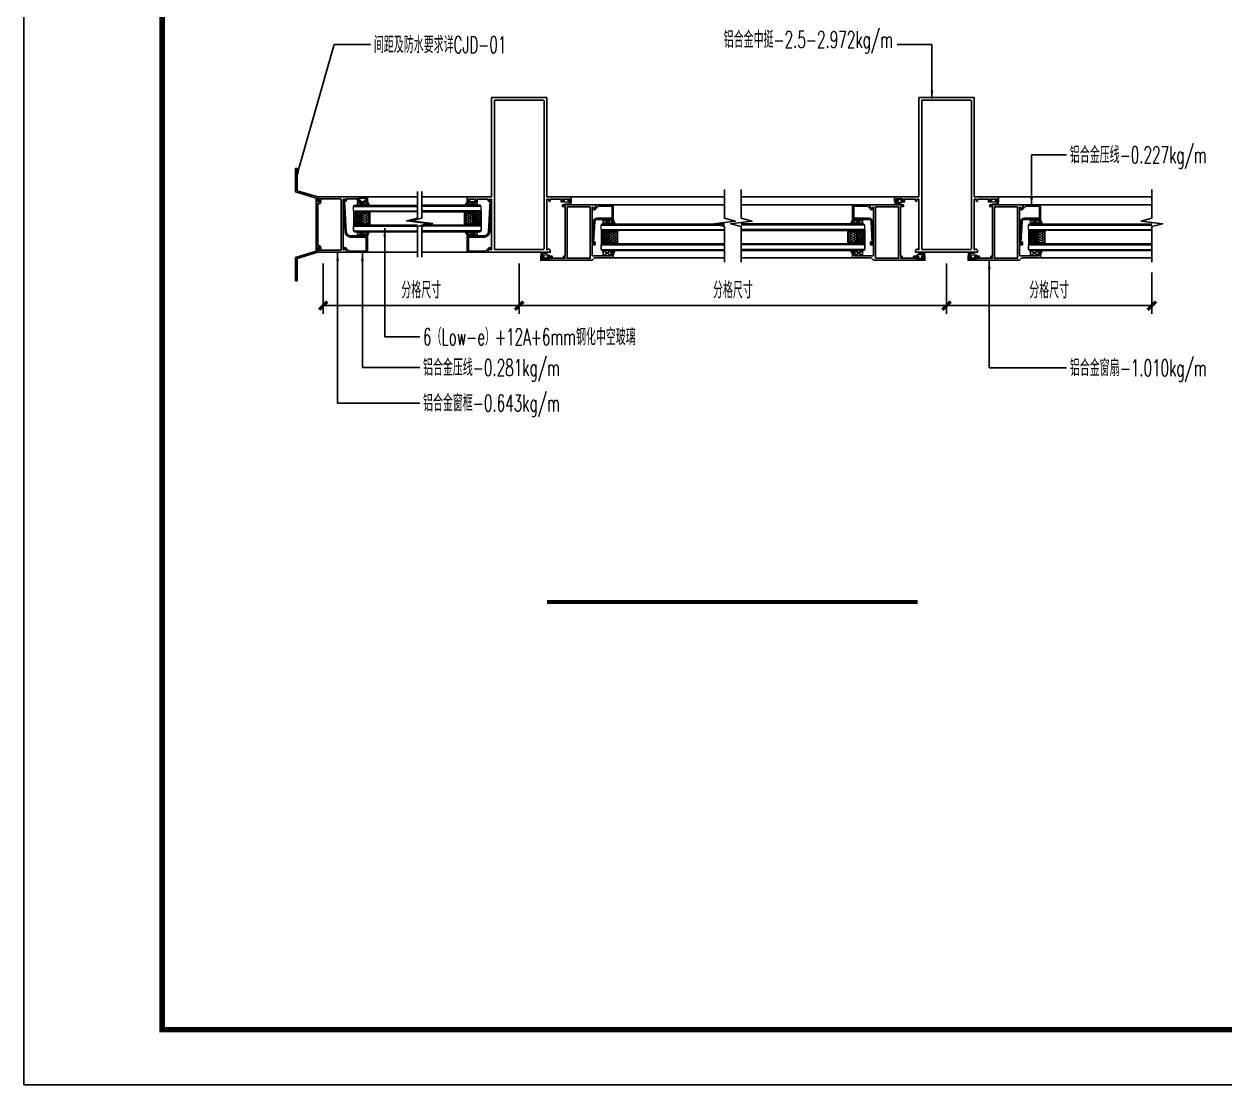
# Model space of a CAD drawing. Extents: x 6843040 to 15500510, y -6507076 to -4940511.
# Drawn here: x 7940525 to 7941610, y -6295105 to -6294146 of the extents above; entities that cross this region are included whole.
import ezdxf
from ezdxf.enums import TextEntityAlignment as Align

# ---------------------------------------------------------------- set-up
doc = ezdxf.new("R2010")
doc.units = 0
doc.header["$LTSCALE"] = 1000
doc.header["$MEASUREMENT"] = 0
doc.linetypes.add('LG', pattern=[4.1, 4, 0.1])
for name, color, linetype in [('CHICUN', 6, 'LG'), ('DIM_SYMB', 3, 'Continuous'), ('GC', 3, 'Continuous'), ('LT-dim 1', 3, 'Continuous'), ('LT-dim 5', 3, 'Continuous'), ('LT-截断线', 1, 'Continuous'), ('LT-文字标注', 7, 'Continuous'), ('PUB_TITLE', 4, 'Continuous'), ('TE', 3, 'Continuous'), ('XC', 61, 'Continuous'), ('XINGCAI', 4, 'LG')]:
    doc.layers.add(name, color=color, linetype=linetype)
for name, color, linetype, lineweight in [('Gasket（胶类）', 5, 'Continuous', 9), ('Glass-V（玻璃投影线）', 183, 'Continuous', 9), ('Glass（玻璃截面线）', 200, 'Continuous', 20), ('Hatch（填充）', 8, 'Continuous', 5), ('KSD-Glass(玻璃)', 10, 'Continuous', 25), ('KSD-Hatch（填充）', 8, 'Continuous', 5)]:
    doc.layers.add(name, color=color, linetype=linetype, lineweight=lineweight)
doc.styles.add('LT-dim', font='romans.shx', dxfattribs={"width": 0.7, "bigfont": 'hztxt.shx'})
doc.styles.add('LT-文字标注', font='romans.shx', dxfattribs={"width": 0.8, "bigfont": 'gbhzfs.shx'})
doc.styles.get("Standard").update_dxf_attribs({"font": 'gbenor.shx', "bigfont": 'gbcbig.shx'})
doc.dimstyles.new('LT-dim 5', dxfattribs={"dimscale": 5, "dimtxt": 3, "dimasz": 1.5, "dimexe": 1.5, "dimexo": 2, "dimgap": 0.8, "dimtad": 1, "dimdec": 0, "dimrnd": 1, "dimdsep": 46, "dimtxsty": 'LT-dim', "dimblk": 'ARCHTICK', "dimblk1": 'ARCHTICK', "dimblk2": 'ARCHTICK', "dimsah": 1, "dimcen": 2, "dimclrd": 256, "dimclre": 256, "dimclrt": 7, "dimazin": 0, "dimtfac": 1, "dimtix": 1, "dimtmove": 2, "dimatfit": 0, "dimfxl": 1, "dimtvp": 1, "dimarcsym": 1})
doc.dimstyles.new('LT-引线 5', dxfattribs={"dimscale": 5, "dimtxt": 3, "dimasz": 1.5, "dimexe": 1.5, "dimexo": 2, "dimgap": 0.8, "dimtad": 1, "dimdec": 0, "dimrnd": 1, "dimdsep": 46, "dimtxsty": 'Standard', "dimblk": 'ARCHTICK', "dimblk1": 'ARCHTICK', "dimblk2": 'ARCHTICK', "dimsah": 1, "dimcen": 2, "dimclrd": 256, "dimclre": 256, "dimclrt": 7, "dimazin": 0, "dimtfac": 1, "dimtix": 1, "dimtmove": 2, "dimatfit": 0, "dimfxl": 1, "dimtvp": 1, "dimarcsym": 1})
pattern_1 = [(315, (8355073.7485, -5051837.8375), (1.852177825, -0.5051394068), [2.38125, -0.47625, 0, -0.47625])]
pattern_2 = [(315, (-1793154.78164, 874143.7932), (-0.36828478187, -0.36828478187), []), (225, (-1793154.78164, 874143.7932), (-0.36828478187, 0.36828478187), [])]
pattern_3 = [(45, (-1793154.78164, -874110.7532), (-0.36828478187, 0.36828478187), []), (135, (-1793154.78164, -874110.7532), (-0.36828478187, -0.36828478187), [])]
pattern_4 = [(315, (8354945.5939, -5051837.8375), (1.852177825, -0.5051394068), [2.38125, -0.47625, 0, -0.47625])]
pattern_5 = [(135, (7527342.3322, -7536821.3338), (-1.852177825, 0.5051394068), [2.38125, -0.47625, 0, -0.47625])]
pattern_6 = [(135, (7527390.502, -7536821.3338), (-1.852177825, 0.5051394068), [2.38125, -0.47625, 0, -0.47625])]

# ---------------------------------------------------------------- blocks, each defined once
blk = doc.blocks.new('_ArchTick')
at = {"color": 0, "linetype": 'ByBlock', "const_width": 0.4}
blk.add_lwpolyline([(-0.5, -0.5), (0.5, 0.5)], dxfattribs=at)
blk = doc.blocks.new('*D152')
at = {"layer": 'Defpoints', "color": 0, "transparency": 16777216}
for p in [(7940796, -6294351.9), (7940973.2, -6294351.9), (7940973.2, -6294400.1)]:
    blk.add_point(p, dxfattribs=at)
at = {"layer": 'LT-dim 5', "lineweight": -2, "transparency": 16777216}
for p, q in [((7940796, -6294361.9), (7940796, -6294407.6)), ((7940973.2, -6294361.9), (7940973.2, -6294407.6)), ((7940796, -6294400.1), (7940973.2, -6294400.1))]:
    blk.add_line(p, q, dxfattribs=at)
at = {"layer": 'LT-dim 5', "lineweight": -2, "transparency": 16777216, "xscale": 7.5, "yscale": 7.5, "zscale": 7.5, "rotation": 180}
blk.add_blockref('_ArchTick', (7940796, -6294400.1), dxfattribs=at)
at = {"layer": 'LT-dim 5', "lineweight": -2, "transparency": 16777216, "xscale": 7.5, "yscale": 7.5, "zscale": 7.5}
blk.add_blockref('_ArchTick', (7940973.2, -6294400.1), dxfattribs=at)
at = {"layer": 'LT-dim 5', "color": 40, "transparency": 16777216, "insert": (7940884.6, -6294386.1), "char_height": 15, "attachment_point": 5, "style": 'LT-文字标注'}
blk.add_mtext('分格尺寸', dxfattribs=at)
blk = doc.blocks.new('*D153')
at = {"layer": 'Defpoints', "color": 0, "transparency": 16777216}
for p in [(7940973.2, -6294351.9), (7941359.6, -6294351.9), (7940973.2, -6294400.1)]:
    blk.add_point(p, dxfattribs=at)
at = {"layer": 'LT-dim 5', "lineweight": -2, "transparency": 16777216}
for p, q in [((7940973.2, -6294361.9), (7940973.2, -6294407.6)), ((7941359.6, -6294361.9), (7941359.6, -6294407.6)), ((7941359.6, -6294400.1), (7940973.2, -6294400.1))]:
    blk.add_line(p, q, dxfattribs=at)
at = {"layer": 'LT-dim 5', "lineweight": -2, "transparency": 16777216, "xscale": 7.5, "yscale": 7.5, "zscale": 7.5, "rotation": 180}
blk.add_blockref('_ArchTick', (7940973.2, -6294400.1), dxfattribs=at)
at = {"layer": 'LT-dim 5', "lineweight": -2, "transparency": 16777216, "xscale": 7.5, "yscale": 7.5, "zscale": 7.5}
blk.add_blockref('_ArchTick', (7941359.6, -6294400.1), dxfattribs=at)
at = {"layer": 'LT-dim 5', "color": 40, "transparency": 16777216, "insert": (7941166.4, -6294386.1), "char_height": 15, "attachment_point": 5, "style": 'LT-文字标注'}
blk.add_mtext('分格尺寸', dxfattribs=at)
blk = doc.blocks.new('*D154')
at = {"layer": 'Defpoints', "color": 0, "transparency": 16777216}
for p in [(7941359.6, -6294351.9), (7941545.2, -6294360.1), (7941359.6, -6294400.1)]:
    blk.add_point(p, dxfattribs=at)
at = {"layer": 'LT-dim 5', "lineweight": -2, "transparency": 16777216}
for p, q in [((7941359.6, -6294361.9), (7941359.6, -6294407.6)), ((7941545.2, -6294370.1), (7941545.2, -6294407.6)), ((7941545.2, -6294400.1), (7941359.6, -6294400.1))]:
    blk.add_line(p, q, dxfattribs=at)
at = {"layer": 'LT-dim 5', "lineweight": -2, "transparency": 16777216, "xscale": 7.5, "yscale": 7.5, "zscale": 7.5, "rotation": 180}
blk.add_blockref('_ArchTick', (7941359.6, -6294400.1), dxfattribs=at)
at = {"layer": 'LT-dim 5', "lineweight": -2, "transparency": 16777216, "xscale": 7.5, "yscale": 7.5, "zscale": 7.5}
blk.add_blockref('_ArchTick', (7941545.2, -6294400.1), dxfattribs=at)
at = {"layer": 'LT-dim 5', "color": 40, "transparency": 16777216, "insert": (7941452.4, -6294386.1), "char_height": 15, "attachment_point": 5, "style": 'LT-文字标注'}
blk.add_mtext('分格尺寸', dxfattribs=at)
blk = doc.blocks.new('LT-BLK-20240913161146', base_point=(13004.9, -100126.8))
at = {"layer": 'XINGCAI'}
for points in [[(13031.2, -100124.1, -0.339454), (13032.2, -100124.3), (13032.9, -100125), (13032.9, -100126.8), (12976.9, -100126.8), (12976.9, -100125), (12977.7, -100124.3, -0.339454), (12978.7, -100124.1), (12979.5, -100124.6, 0.57735), (12979.9, -100124.4), (12979.9, -100079.1, 0.414214), (12979.6, -100078.8), (12979.4, -100078.8), (12978.4, -100078.8), (12977.9, -100080.5, -0.857195), (12976.9, -100080.3), (12976.9, -100078.8), (12966.9, -100078.8), (12966.9, -100081.3), (12964.7, -100081.3, -1), (12964.7, -100080.3), (12965.8, -100080.3), (12965.8, -100078.8), (12959, -100078.8), (12959, -100080.3), (12960.2, -100080.3, -1), (12960.2, -100081.3), (12957.9, -100081.3), (12957.9, -100076.8), (12979.4, -100076.8), (12979.6, -100076.8, 0.414214), (12979.9, -100076.5), (12979.9, -99987.1, -0.414214), (12980.2, -99986.8), (13029.6, -99986.8, -0.414214), (13029.9, -99987.1), (13029.9, -100076.5, 0.414214), (13030.2, -100076.8), (13030.4, -100076.8), (13051.9, -100076.8), (13051.9, -100081.3), (13049.7, -100081.3, -1), (13049.7, -100080.3), (13050.8, -100080.3), (13050.8, -100078.8), (13044, -100078.8), (13044, -100080.3), (13045.2, -100080.3, -1), (13045.2, -100081.3), (13042.9, -100081.3), (13042.9, -100078.8), (13032.9, -100078.8), (13032.9, -100080.3, -0.857195), (13032, -100080.5), (13031.4, -100078.8), (13030.4, -100078.8), (13030.2, -100078.8, 0.414214), (13029.9, -100079.1), (13029.9, -100124.4, 0.57735), (13030.4, -100124.6)], [(12982.4, -99990.1), (12982.4, -100123.5, 0.414214), (12983.2, -100124.3), (13026.6, -100124.3, 0.414214), (13027.4, -100123.5), (13027.4, -99990.1, 0.414214), (13026.6, -99989.3), (12983.2, -99989.3, 0.414214)]]:
    blk.add_lwpolyline(points, format="xyb", close=True, dxfattribs=at)
blk = doc.blocks.new('*U146')
at = {"layer": 'Hatch（填充）'}
h = blk.add_hatch(dxfattribs=at)
h.set_pattern_fill('ANSI37', color=256, scale=4.166667, angle=180, style=0)
h.set_pattern_definition(pattern_2)
h.paths.add_polyline_path([(-15.2, 22.5), (-9.3, 22.5), (-9.3, 21.7), (-15.2, 21.7)])
h = blk.add_hatch(dxfattribs=at)
h.set_pattern_fill('ANSI37', color=256, scale=10, style=0)
h.paths.add_polyline_path([(-6.8, 20.4), (-9.3, 21.7), (-9.3, 22.5), (-1, 22.5), (0, 23.5), (0, 9.5), (-1, 10.5), (-9.3, 10.5), (-9.3, 11.4), (-6.8, 12.6)])
h = blk.add_hatch(dxfattribs=at)
h.set_pattern_fill('ANSI37', color=256, scale=4.166667, angle=180, style=0)
h.set_pattern_definition(pattern_3)
h.paths.add_polyline_path([(-15.2, 10.5), (-9.3, 10.5), (-9.3, 11.4), (-15.2, 11.4)])
h = blk.add_hatch(dxfattribs=at)
h.set_pattern_fill('HEX', color=256, scale=5, style=0)
h.paths.add_polyline_path([(-7.2, 20.2), (-7.2, 12.9), (-9.4, 11.8), (-14.7, 11.8), (-14.7, 21.3), (-9.4, 21.3)])
at = {"layer": 'Gasket（胶类）'}
for points in [[(-15.2, 22.5), (-15.2, 21.7), (-9.3, 21.7), (-9.3, 22.5)], [(-6.8, 20.4), (-9.3, 21.7), (-9.3, 22.5), (-1, 22.5), (0, 23.5), (0, 9.5), (-1, 10.5), (-9.3, 10.5), (-9.3, 11.4), (-6.8, 12.6)], [(-6.8, 20.4), (-6.8, 12.6), (-9.3, 11.4), (-15.2, 11.4), (-15.2, 21.7), (-9.3, 21.7)], [(-15.2, 10.5), (-15.2, 11.4), (-9.3, 11.4), (-9.3, 10.5)], [(-7.2, 20.2), (-7.2, 12.9), (-9.4, 11.8), (-14.7, 11.8), (-14.7, 21.3), (-9.4, 21.3)]]:
    blk.add_lwpolyline(points, close=True, dxfattribs=at)
at = {"layer": 'Glass-V（玻璃投影线）'}
for p, q in [((0, 27.5), (-53.7, 27.5)), ((0, 23.5), (-53.7, 23.5))]:
    blk.add_line(p, q, dxfattribs=at)
at = {"layer": 'Glass（玻璃截面线）'}
blk.add_lwpolyline([(-53.7, 22.5), (-1, 22.5), (0, 23.5), (0, 27.5), (-1, 28.5), (-53.7, 28.5)], dxfattribs=at)
at = {"layer": 'KSD-Glass(玻璃)'}
blk.add_lwpolyline([(-53.7, 10.5), (-1, 10.5), (0, 9.5), (0, 5.5), (-1, 4.5), (-53.7, 4.5)], dxfattribs=at)
at = {"layer": 'KSD-Hatch（填充）'}
for p, q in [((0, 9.5), (-53.7, 9.5)), ((0, 5.5), (-53.7, 5.5))]:
    blk.add_line(p, q, dxfattribs=at)
blk = doc.blocks.new('*U147')
at = {"layer": 'Hatch（填充）'}
h = blk.add_hatch(dxfattribs=at)
h.set_pattern_fill('ANSI37', color=256, scale=4.166667, angle=180, style=0)
h.set_pattern_definition(pattern_2)
h.paths.add_polyline_path([(-15.2, 22.5), (-9.3, 22.5), (-9.3, 21.7), (-15.2, 21.7)])
h = blk.add_hatch(dxfattribs=at)
h.set_pattern_fill('ANSI37', color=256, scale=10, style=0)
h.paths.add_polyline_path([(-6.8, 20.4), (-9.3, 21.7), (-9.3, 22.5), (-1, 22.5), (0, 23.5), (0, 9.5), (-1, 10.5), (-9.3, 10.5), (-9.3, 11.4), (-6.8, 12.6)])
h = blk.add_hatch(dxfattribs=at)
h.set_pattern_fill('ANSI37', color=256, scale=4.166667, angle=180, style=0)
h.set_pattern_definition(pattern_3)
h.paths.add_polyline_path([(-15.2, 10.5), (-9.3, 10.5), (-9.3, 11.4), (-15.2, 11.4)])
h = blk.add_hatch(dxfattribs=at)
h.set_pattern_fill('HEX', color=256, scale=5, style=0)
h.paths.add_polyline_path([(-7.2, 20.2), (-7.2, 12.9), (-9.4, 11.8), (-14.7, 11.8), (-14.7, 21.3), (-9.4, 21.3)])
at = {"layer": 'Gasket（胶类）'}
for points in [[(-15.2, 22.5), (-15.2, 21.7), (-9.3, 21.7), (-9.3, 22.5)], [(-6.8, 20.4), (-9.3, 21.7), (-9.3, 22.5), (-1, 22.5), (0, 23.5), (0, 9.5), (-1, 10.5), (-9.3, 10.5), (-9.3, 11.4), (-6.8, 12.6)], [(-6.8, 20.4), (-6.8, 12.6), (-9.3, 11.4), (-15.2, 11.4), (-15.2, 21.7), (-9.3, 21.7)], [(-15.2, 10.5), (-15.2, 11.4), (-9.3, 11.4), (-9.3, 10.5)], [(-7.2, 20.2), (-7.2, 12.9), (-9.4, 11.8), (-14.7, 11.8), (-14.7, 21.3), (-9.4, 21.3)]]:
    blk.add_lwpolyline(points, close=True, dxfattribs=at)
at = {"layer": 'Glass-V（玻璃投影线）'}
for p, q in [((0, 27.5), (-57.9, 27.5)), ((0, 23.5), (-57.9, 23.5))]:
    blk.add_line(p, q, dxfattribs=at)
at = {"layer": 'Glass（玻璃截面线）'}
blk.add_lwpolyline([(-57.9, 22.5), (-1, 22.5), (0, 23.5), (0, 27.5), (-1, 28.5), (-57.9, 28.5)], dxfattribs=at)
at = {"layer": 'KSD-Glass(玻璃)'}
blk.add_lwpolyline([(-57.9, 10.5), (-1, 10.5), (0, 9.5), (0, 5.5), (-1, 4.5), (-57.9, 4.5)], dxfattribs=at)
at = {"layer": 'KSD-Hatch（填充）'}
for p, q in [((0, 9.5), (-57.9, 9.5)), ((0, 5.5), (-57.9, 5.5))]:
    blk.add_line(p, q, dxfattribs=at)
blk = doc.blocks.new('A$C17D31B9E')
at = {"layer": 'XINGCAI'}
blk.add_lwpolyline([(2.8, 21), (2.8, 22), (1.8, 22), (1.8, 9), (2.8, 9), (2.8, 10, -1), (3.8, 10), (3.8, 9), (3.8, 9), (3.8, 6.8, -1), (2.8, 6.8), (2.8, 7.9), (1.5, 7.9), (1.5, 1.1), (2.8, 1.1), (2.8, 2.3, -1), (3.8, 2.3), (3.8, 0), (0, 0), (0, 46.5), (2.1, 48.6), (2.1, 65.5), (4.5, 65.5, -0.414214), (5, 65), (5, 64, -0.414214), (4.5, 63.5), (3.9, 63.5), (3.9, 47, 0.414214), (4.4, 46.5), (14, 46.5), (14, 49.3), (16.1, 49.3, -1), (16.1, 48.3), (15, 48.3), (15, 46.5), (48, 46.5), (47.3, 47.8, -0.339454), (47.4, 48.7), (48.2, 49.5), (50, 49.5), (50, 19.5), (48.5, 19.5), (48.5, 22), (3.8, 22), (3.8, 21, -1)], format="xyb", close=True, dxfattribs=at)
blk.add_lwpolyline([(48.2, 44.7), (1.8, 44.7), (1.8, 23.8), (48.2, 23.8)], close=True, dxfattribs=at)
blk = doc.blocks.new('LT-BLK-20240726144022', base_point=(1253859.9, -415706.7))
at = {"layer": 'TE', "lineweight": 13}
blk.add_lwpolyline([(1253858.2, -415712.1), (1253858.2, -415711.6), (1253858.7, -415711.1), (1253862.7, -415711.1, 0.573447), (1253863.2, -415711), (1253863.2, -415710.2, 0.414214), (1253862.7, -415709.7), (1253856.9, -415709.7), (1253856.9, -415708.7), (1253858.4, -415708.7), (1253858.4, -415707.5), (1253857.1, -415707.5), (1253857.1, -415706.7), (1253862.7, -415706.7), (1253862.7, -415707.5), (1253861.3, -415707.5), (1253861.3, -415708.7), (1253863.2, -415708.7, -0.414214), (1253864.2, -415709.7), (1253864.2, -415711.1, -0.414214), (1253863.2, -415712.1), (1253858.2, -415712.1)], format="xyb", dxfattribs=at)
blk = doc.blocks.new('LT-BLK-20240726144038', base_point=(1253843.9, -415780.2))
at = {"layer": 'TE', "lineweight": 13}
blk.add_lwpolyline([(1253845.5, -415774.8), (1253845.5, -415775.3), (1253845, -415775.8), (1253841.1, -415775.8, 0.573447), (1253840.6, -415775.9), (1253840.6, -415776.7, 0.414214), (1253841.1, -415777.2), (1253846.9, -415777.2), (1253846.9, -415778.2), (1253845.3, -415778.2), (1253845.3, -415779.4), (1253846.7, -415779.4), (1253846.7, -415780.2), (1253841.1, -415780.2), (1253841.1, -415779.4), (1253842.4, -415779.4), (1253842.4, -415778.2), (1253840.6, -415778.2, -0.414214), (1253839.6, -415777.2), (1253839.6, -415775.8, -0.414214), (1253840.6, -415774.8), (1253845.5, -415774.8)], format="xyb", dxfattribs=at)
blk = doc.blocks.new('A$C0A584369')
at = {"layer": 'XINGCAI'}
blk.add_lwpolyline([(-13.1, -8.2), (-13.4, -8.2), (-13.1, -7.2), (-13.4, -7.2), (-13.1, -6.2), (-13.4, -6.2), (-13.1, -5.2), (-13.4, -5.2), (-13.1, -4.2), (-13.4, -4.2), (-13.1, -3.2), (-13.4, -3.2), (-13.1, -2.2), (-13.4, -2.2), (-13.1, -1.2), (-13.4, -1.2), (-13.4, 0), (0, 0), (0, -15.6, -0.493145), (-0.4, -15.9), (-1.7, -15.5), (-3.3, -17.1), (-2.3, -18.5, -0.606815), (-2.5, -18.8), (-3.3, -18.8, -0.244698), (-3.6, -18.6), (-4.2, -17.7, -0.36397), (-4.1, -16.4), (-1.4, -13.7, 0.198912), (-1.1, -13), (-1.1, -1.1), (-12, -1.1), (-12, -14.8, -0.39896), (-14.8, -17.8), (-34.2, -18.8, -1.584555), (-33.7, -17.7), (-14.9, -16.7, 0.39896), (-13.1, -14.8)], format="xyb", close=True, dxfattribs=at)
blk = doc.blocks.new('*U149')
at = {"layer": 'Hatch（填充）'}
h = blk.add_hatch(dxfattribs=at)
h.set_pattern_fill('ANSI37', color=256, scale=4.166667, angle=180, style=0)
h.set_pattern_definition(pattern_2)
h.paths.add_polyline_path([(-15.2, 22.5), (-9.3, 22.5), (-9.3, 21.7), (-15.2, 21.7)])
h = blk.add_hatch(dxfattribs=at)
h.set_pattern_fill('ANSI37', color=256, scale=10, style=0)
h.paths.add_polyline_path([(-6.8, 20.4), (-9.3, 21.7), (-9.3, 22.5), (-1, 22.5), (0, 23.5), (0, 9.5), (-1, 10.5), (-9.3, 10.5), (-9.3, 11.4), (-6.8, 12.6)])
h = blk.add_hatch(dxfattribs=at)
h.set_pattern_fill('ANSI37', color=256, scale=4.166667, angle=180, style=0)
h.set_pattern_definition(pattern_3)
h.paths.add_polyline_path([(-15.2, 10.5), (-9.3, 10.5), (-9.3, 11.4), (-15.2, 11.4)])
h = blk.add_hatch(dxfattribs=at)
h.set_pattern_fill('HEX', color=256, scale=5, style=0)
h.paths.add_polyline_path([(-7.2, 20.2), (-7.2, 12.9), (-9.4, 11.8), (-14.7, 11.8), (-14.7, 21.3), (-9.4, 21.3)])
at = {"layer": 'Gasket（胶类）'}
for points in [[(-15.2, 22.5), (-15.2, 21.7), (-9.3, 21.7), (-9.3, 22.5)], [(-6.8, 20.4), (-9.3, 21.7), (-9.3, 22.5), (-1, 22.5), (0, 23.5), (0, 9.5), (-1, 10.5), (-9.3, 10.5), (-9.3, 11.4), (-6.8, 12.6)], [(-6.8, 20.4), (-6.8, 12.6), (-9.3, 11.4), (-15.2, 11.4), (-15.2, 21.7), (-9.3, 21.7)], [(-15.2, 10.5), (-15.2, 11.4), (-9.3, 11.4), (-9.3, 10.5)], [(-7.2, 20.2), (-7.2, 12.9), (-9.4, 11.8), (-14.7, 11.8), (-14.7, 21.3), (-9.4, 21.3)]]:
    blk.add_lwpolyline(points, close=True, dxfattribs=at)
at = {"layer": 'Glass-V（玻璃投影线）'}
for p, q in [((0, 27.5), (-111.7, 27.5)), ((0, 23.5), (-111.7, 23.5))]:
    blk.add_line(p, q, dxfattribs=at)
at = {"layer": 'Glass（玻璃截面线）'}
blk.add_lwpolyline([(-111.7, 22.5), (-1, 22.5), (0, 23.5), (0, 27.5), (-1, 28.5), (-111.7, 28.5)], dxfattribs=at)
at = {"layer": 'KSD-Glass(玻璃)'}
blk.add_lwpolyline([(-111.7, 10.5), (-1, 10.5), (0, 9.5), (0, 5.5), (-1, 4.5), (-111.7, 4.5)], dxfattribs=at)
at = {"layer": 'KSD-Hatch（填充）'}
for p, q in [((0, 9.5), (-111.7, 9.5)), ((0, 5.5), (-111.7, 5.5))]:
    blk.add_line(p, q, dxfattribs=at)

msp = doc.modelspace()

# ---------------------------------------------------------------- hatches: boundary and pattern name
at = {"layer": 'LT-dim 1'}
h = msp.add_hatch(dxfattribs=at)
h.set_pattern_fill('ANSI36', color=256, scale=0.3, angle=-90)
h.set_pattern_definition(pattern_4)
edge = h.paths.add_edge_path()
edge.add_arc((7940841.2, -6294305.1), 5.15, 181.0769, 235.2851, ccw=False)
edge.add_line((7940836, -6294305.2), (7940836, -6294306.4))
edge.add_line((7940836, -6294306.4), (7940834.9, -6294306.4))
edge.add_line((7940834.9, -6294306.4), (7940834.9, -6294309.3))
edge.add_line((7940834.9, -6294309.3), (7940838.2, -6294309.3))
h = msp.add_hatch(dxfattribs=at)
h.set_pattern_fill('ANSI36', color=256, scale=0.3, angle=-90)
h.set_pattern_definition(pattern_1)
edge = h.paths.add_edge_path()
edge.add_arc((7940921, -6294305.1), 5.15, 304.7149, 358.9231)
edge.add_line((7940926.2, -6294305.2), (7940926.2, -6294306.4))
edge.add_line((7940926.2, -6294306.4), (7940927.3, -6294306.4))
edge.add_line((7940927.3, -6294306.4), (7940927.3, -6294309.3))
edge.add_line((7940927.3, -6294309.3), (7940924, -6294309.3))
h = msp.add_hatch(dxfattribs=at)
h.set_pattern_fill('ANSI36', color=256, scale=0.3, angle=90)
h.set_pattern_definition(pattern_6)
edge = h.paths.add_edge_path()
edge.add_arc((7941064.2, -6294321.6), 6.01, 180.5925, 230.8984, ccw=False)
edge.add_line((7941058.2, -6294321.7), (7941058.2, -6294322.5))
edge.add_line((7941058.2, -6294322.5), (7941057, -6294322.5))
edge.add_line((7941057, -6294322.5), (7941057, -6294326.3))
edge.add_line((7941057, -6294326.3), (7941060.4, -6294326.3))
h = msp.add_hatch(dxfattribs=at)
h.set_pattern_fill('ANSI36', color=256, scale=0.3, angle=90)
h.set_pattern_definition(pattern_5)
edge = h.paths.add_edge_path()
edge.add_arc((7941268.6, -6294321.6), 6.01, 309.1016, 359.4075)
edge.add_line((7941274.6, -6294321.7), (7941274.6, -6294322.5))
edge.add_line((7941274.6, -6294322.5), (7941275.7, -6294322.5))
edge.add_line((7941275.7, -6294322.5), (7941275.7, -6294326.3))
edge.add_line((7941275.7, -6294326.3), (7941272.3, -6294326.3))
h = msp.add_hatch(dxfattribs=at)
h.set_pattern_fill('ANSI36', color=256, scale=0.3, angle=90)
h.set_pattern_definition(pattern_5)
edge = h.paths.add_edge_path()
edge.add_arc((7941450.6, -6294321.6), 6.01, 180.5925, 230.8984, ccw=False)
edge.add_line((7941444.6, -6294321.7), (7941444.6, -6294322.5))
edge.add_line((7941444.6, -6294322.5), (7941443.4, -6294322.5))
edge.add_line((7941443.4, -6294322.5), (7941443.4, -6294326.3))
edge.add_line((7941443.4, -6294326.3), (7941446.8, -6294326.3))
h = msp.add_hatch(dxfattribs=at)
h.set_pattern_fill('ANSI36', color=256, scale=0.3, angle=-90)
h.set_pattern_definition(pattern_4)
edge = h.paths.add_edge_path()
edge.add_arc((7940841.2, -6294337.6), 5.15, 484.7149, 538.9231)
edge.add_line((7940836, -6294337.5), (7940836, -6294336.7))
edge.add_line((7940836, -6294336.7), (7940834.9, -6294336.7))
edge.add_line((7940834.9, -6294336.7), (7940834.9, -6294333.3))
edge.add_line((7940834.9, -6294333.3), (7940838.2, -6294333.3))
h = msp.add_hatch(dxfattribs=at)
h.set_pattern_fill('ANSI36', color=256, scale=0.3, angle=-90)
h.set_pattern_definition(pattern_1)
edge = h.paths.add_edge_path()
edge.add_arc((7940921, -6294337.6), 5.15, 1.0769, 55.2851, ccw=False)
edge.add_line((7940926.2, -6294337.5), (7940926.2, -6294336.7))
edge.add_line((7940926.2, -6294336.7), (7940927.3, -6294336.7))
edge.add_line((7940927.3, -6294336.7), (7940927.3, -6294333.3))
edge.add_line((7940927.3, -6294333.3), (7940924, -6294333.3))
h = msp.add_hatch(dxfattribs=at)
h.set_pattern_fill('ANSI36', color=256, scale=0.3, angle=90)
h.set_pattern_definition(pattern_6)
edge = h.paths.add_edge_path()
edge.add_arc((7941064.2, -6294354.9), 6.01, 129.1016, 179.4075)
edge.add_line((7941058.2, -6294354.9), (7941058.2, -6294354.1))
edge.add_line((7941058.2, -6294354.1), (7941056.2, -6294354.1))
edge.add_line((7941056.2, -6294354.1), (7941056.2, -6294350.3))
edge.add_line((7941056.2, -6294350.3), (7941060.4, -6294350.3))
h = msp.add_hatch(dxfattribs=at)
h.set_pattern_fill('ANSI36', color=256, scale=0.3, angle=90)
h.set_pattern_definition(pattern_5)
edge = h.paths.add_edge_path()
edge.add_arc((7941268.6, -6294354.9), 6.01, 360.5925, 410.8984, ccw=False)
edge.add_line((7941274.6, -6294354.9), (7941274.6, -6294354.1))
edge.add_line((7941274.6, -6294354.1), (7941276.6, -6294354.1))
edge.add_line((7941276.6, -6294354.1), (7941276.6, -6294350.3))
edge.add_line((7941276.6, -6294350.3), (7941272.3, -6294350.3))
h = msp.add_hatch(dxfattribs=at)
h.set_pattern_fill('ANSI36', color=256, scale=0.3, angle=90)
h.set_pattern_definition(pattern_5)
edge = h.paths.add_edge_path()
edge.add_arc((7941450.6, -6294354.9), 6.01, 129.1016, 179.4075)
edge.add_line((7941444.6, -6294354.9), (7941444.6, -6294354.1))
edge.add_line((7941444.6, -6294354.1), (7941442.6, -6294354.1))
edge.add_line((7941442.6, -6294354.1), (7941442.6, -6294350.3))
edge.add_line((7941442.6, -6294350.3), (7941446.8, -6294350.3))

# ---------------------------------------------------------------- linework, layer by layer
at = {"layer": 'DIM_SYMB', "const_width": 3.5}
msp.add_lwpolyline([(7940998.3, -6294668.1), (7941333.4, -6294668.1)], dxfattribs=at)
at = {"layer": 'GC'}
msp.add_lwpolyline([(7940791, -6294336.9), (7940791, -6294345.8, -0.512569), (7940793.9, -6294347.8), (7940793.9, -6294349.5), (7940792.4, -6294349.5), (7940792.4, -6294347.8, 1), (7940791, -6294347.8), (7940791, -6294351.9), (7940772.5, -6294357.6), (7940772.5, -6294377.6), (7940771, -6294377.6), (7940771, -6294356.5), (7940789.5, -6294350.8), (7940789.5, -6294303), (7940771, -6294297.3), (7940771, -6294276.2), (7940772.5, -6294276.2), (7940772.5, -6294296.2), (7940791, -6294301.9), (7940791, -6294305.9, 1), (7940792.4, -6294305.9), (7940792.4, -6294304.3), (7940793.9, -6294304.3), (7940793.9, -6294305.9, -0.512569), (7940791, -6294308), (7940791, -6294336.9)], format="xyb", dxfattribs=at)
at = {"layer": 'LT-dim 1'}
for p, q in [((7940834.9, -6294306.4), (7940827, -6294309.3)), ((7940827, -6294306.4), (7940834.9, -6294309.3)), ((7940927.3, -6294306.4), (7940935.1, -6294309.3)), ((7940935.2, -6294306.4), (7940927.3, -6294309.3)), ((7941057, -6294322.5), (7941049.2, -6294326.3)), ((7941049.2, -6294322.5), (7941057, -6294326.3)), ((7941275.7, -6294322.5), (7941283.5, -6294326.3)), ((7941283.5, -6294322.5), (7941275.7, -6294326.3)), ((7941443.4, -6294322.5), (7941435.6, -6294326.3)), ((7941435.6, -6294322.5), (7941443.4, -6294326.3)), ((7940834.9, -6294336.7), (7940827, -6294333.3)), ((7940827, -6294336.7), (7940834.9, -6294333.3)), ((7940927.3, -6294336.7), (7940935.1, -6294333.3)), ((7940935.1, -6294336.7), (7940927.3, -6294333.3)), ((7941056.2, -6294355.2), (7941049.2, -6294350.3)), ((7941049.2, -6294355.2), (7941056.2, -6294350.3)), ((7941276.6, -6294355.2), (7941283.5, -6294350.3)), ((7941283.5, -6294355.2), (7941276.6, -6294350.3)), ((7941442.6, -6294355.2), (7941435.6, -6294350.3)), ((7941435.6, -6294355.2), (7941442.6, -6294350.3))]:
    msp.add_line(p, q, dxfattribs=at)
for points in [[(7940834.9, -6294306.4), (7940834.9, -6294309.3), (7940827, -6294309.3), (7940827, -6294306.4)], [(7940927.3, -6294306.4), (7940927.3, -6294309.3), (7940935.1, -6294309.3), (7940935.1, -6294306.4)], [(7941057, -6294322.5), (7941057, -6294326.3), (7941049.2, -6294326.3), (7941049.2, -6294322.5)], [(7941275.7, -6294322.5), (7941275.7, -6294326.3), (7941283.5, -6294326.3), (7941283.5, -6294322.5)], [(7941443.4, -6294322.5), (7941443.4, -6294326.3), (7941435.6, -6294326.3), (7941435.6, -6294322.5)], [(7940834.9, -6294336.7), (7940834.9, -6294333.3), (7940827, -6294333.3), (7940827, -6294336.7)], [(7940927.3, -6294336.7), (7940927.3, -6294333.3), (7940935.1, -6294333.3), (7940935.1, -6294336.7)], [(7941056.2, -6294355.2), (7941056.2, -6294350.3), (7941049.2, -6294350.3), (7941049.2, -6294355.2)], [(7941276.6, -6294355.2), (7941276.6, -6294350.3), (7941283.5, -6294350.3), (7941283.5, -6294355.2)], [(7941442.6, -6294355.2), (7941442.6, -6294350.3), (7941435.6, -6294350.3), (7941435.6, -6294355.2)]]:
    msp.add_lwpolyline(points, close=True, dxfattribs=at)
for centre, radius, start, end in [((7940841.2, -6294305.1), 5.15, 178.9231, 235.2851), ((7940921, -6294305.1), 5.15, 304.7149, 1.0769), ((7941064.2, -6294321.6), 6.01, 178.7779, 230.887), ((7941268.6, -6294321.6), 6.01, 309.113, 1.2221), ((7941450.6, -6294321.6), 6.01, 178.7779, 230.887), ((7940841.2, -6294337.6), 5.15, 124.7149, 181.0769), ((7940921, -6294337.6), 5.15, 358.9231, 55.2851), ((7941064.2, -6294354.9), 6.01, 129.113, 181.2221), ((7941268.6, -6294354.9), 6.01, 358.7779, 50.887), ((7941450.6, -6294354.9), 6.01, 129.113, 181.2221)]:
    msp.add_arc(centre, radius, start, end, dxfattribs=at)
at = {"layer": 'LT-截断线', "color": 3}
for points in [[(7941158.8, -6294360.7), (7941158.8, -6294328.7), (7941149.2, -6294326.1), (7941168.5, -6294323.8), (7941158.8, -6294321.2), (7941158.8, -6294295)], [(7941173.9, -6294360.7), (7941173.9, -6294328.7), (7941164.3, -6294326.1), (7941183.6, -6294323.8), (7941173.9, -6294321.2), (7941173.9, -6294295)], [(7941545.2, -6294360.7), (7941545.2, -6294328.7), (7941554.9, -6294326.1), (7941535.6, -6294323.8), (7941545.2, -6294321.2), (7941545.2, -6294295)], [(7940881.2, -6294356.3), (7940881.2, -6294328.5), (7940890.8, -6294325.9), (7940871.5, -6294323.6), (7940881.2, -6294321), (7940881.2, -6294297)], [(7940885.2, -6294356.3), (7940885.2, -6294328.5), (7940894.8, -6294325.9), (7940875.5, -6294323.6), (7940885.2, -6294321), (7940885.2, -6294297)]]:
    msp.add_lwpolyline(points, dxfattribs=at)
at = {"layer": 'PUB_TITLE'}
msp.add_lwpolyline([(7940525.4, -6295104.7), (7943495.4, -6295104.7), (7943495.4, -6293004.7), (7940525.4, -6293004.7)], close=True, dxfattribs=at)
at = {"layer": 'PUB_TITLE', "const_width": 5}
msp.add_lwpolyline([(7940650.4, -6295054.7), (7943445.4, -6295054.7), (7943445.4, -6293054.7), (7940650.4, -6293054.7)], close=True, dxfattribs=at)
at = {"layer": 'XINGCAI'}
for p, q in [((7940791, -6294301.9), (7940881.2, -6294301.9)), ((7940885.2, -6294301.9), (7940926.2, -6294301.9)), ((7941020.2, -6294301.9), (7941158.8, -6294301.9)), ((7941312.6, -6294301.9), (7941173.9, -6294301.9)), ((7941406.6, -6294301.9), (7941545.2, -6294301.9)), ((7941058.2, -6294309.1), (7941158.8, -6294309.1)), ((7941274.6, -6294309.1), (7941173.9, -6294309.1)), ((7941444.6, -6294309.1), (7941545.2, -6294309.1)), ((7940791, -6294351.9), (7940881.2, -6294351.9)), ((7940885.2, -6294351.9), (7940945.2, -6294351.9)), ((7941058.2, -6294357), (7941158.8, -6294357)), ((7941274.6, -6294357), (7941173.9, -6294357)), ((7941444.6, -6294357), (7941545.2, -6294357))]:
    msp.add_line(p, q, dxfattribs=at)
for points in [[(7940815.4, -6294349.2, -0.339454), (7940816.4, -6294349.3), (7940817, -6294350), (7940817, -6294351.9), (7940791, -6294351.9), (7940791, -6294347.8, -1), (7940792.4, -6294347.8), (7940792.4, -6294350.1), (7940811.7, -6294350.1, 0.414214), (7940812.2, -6294349.6), (7940812.2, -6294304.2, 0.414214), (7940811.7, -6294303.7), (7940792.4, -6294303.7), (7940792.4, -6294305.9, -1), (7940791, -6294305.9), (7940791, -6294301.9), (7940835.5, -6294301.9, -0.414214), (7940836, -6294302.4), (7940836, -6294305.2, -0.414214), (7940835.5, -6294305.7), (7940833.8, -6294305.7, -1), (7940833.8, -6294304.7), (7940834.9, -6294304.7), (7940834.9, -6294303.1), (7940828.1, -6294303.1), (7940828.1, -6294304.7), (7940829.3, -6294304.7, -1), (7940829.3, -6294305.7), (7940827.5, -6294305.7, -0.414214), (7940827, -6294305.2), (7940827, -6294303.7), (7940817, -6294303.7), (7940817, -6294305.1, -1), (7940815.8, -6294305.1), (7940815.8, -6294303.9), (7940814.5, -6294303.9, 0.414214), (7940814, -6294304.4), (7940814, -6294349.5, 0.57735), (7940814.5, -6294349.7)], [(7940817.4, -6294350.3), (7940815.8, -6294348.7), (7940814.6, -6294349.6, -0.606815), (7940814.3, -6294349.4), (7940814.3, -6294348.7, -0.244698), (7940814.4, -6294348.4), (7940815.2, -6294347.9, -0.36397), (7940816.5, -6294348), (7940819.1, -6294350.5, 0.198912), (7940819.8, -6294350.8), (7940821, -6294350.8), (7940833.9, -6294350.8, 0.414214), (7940834.9, -6294349.8), (7940834.9, -6294338.9, 0.414214), (7940834.1, -6294338.1), (7940820.7, -6294338.1, -0.39896), (7940815.7, -6294333.3), (7940814.2, -6294304.8, -1.770771), (7940815.3, -6294305.4), (7940816.8, -6294333.3, 0.39896), (7940820.7, -6294337), (7940827.8, -6294337), (7940827.8, -6294336.7), (7940828.8, -6294337), (7940828.8, -6294336.7), (7940829.8, -6294337), (7940829.8, -6294336.7), (7940830.8, -6294337), (7940830.8, -6294336.7), (7940831.8, -6294337), (7940831.8, -6294336.7), (7940832.8, -6294337), (7940832.8, -6294336.7), (7940833.8, -6294337), (7940833.8, -6294336.7), (7940834.8, -6294337), (7940834.8, -6294336.7), (7940836, -6294336.7), (7940836, -6294351.4, -0.414214), (7940835.5, -6294351.9), (7940817.4, -6294351.9, -0.493145), (7940817.1, -6294351.5)], [(7940944.8, -6294350.3), (7940946.4, -6294348.7), (7940947.6, -6294349.6, 0.606815), (7940947.9, -6294349.4), (7940947.9, -6294348.7, 0.244698), (7940947.8, -6294348.4), (7940946.9, -6294347.9, 0.36397), (7940945.7, -6294348), (7940943.1, -6294350.5, -0.198912), (7940942.4, -6294350.8), (7940941.2, -6294350.8), (7940928.3, -6294350.8, -0.414214), (7940927.3, -6294349.8), (7940927.3, -6294338.9, -0.414214), (7940928.1, -6294338.1), (7940941.5, -6294338.1, 0.39896), (7940946.5, -6294333.3), (7940948, -6294304.8, 1.770771), (7940946.9, -6294305.4), (7940945.4, -6294333.3, -0.39896), (7940941.5, -6294337), (7940934.4, -6294337), (7940934.4, -6294336.7), (7940933.4, -6294337), (7940933.4, -6294336.7), (7940932.4, -6294337), (7940932.4, -6294336.7), (7940931.4, -6294337), (7940931.4, -6294336.7), (7940930.4, -6294337), (7940930.4, -6294336.7), (7940929.4, -6294337), (7940929.4, -6294336.7), (7940928.4, -6294337), (7940928.4, -6294336.7), (7940927.4, -6294337), (7940927.4, -6294336.7), (7940926.2, -6294336.7), (7940926.2, -6294351.4, 0.414214), (7940926.7, -6294351.9), (7940944.8, -6294351.9, 0.493145), (7940945.1, -6294351.5)]]:
    msp.add_lwpolyline(points, format="xyb", close=True, dxfattribs=at)

# ---------------------------------------------------------------- block references
at = {"layer": 'CHICUN', "xscale": -1, "rotation": 270}
for p in [(7940992.7, -6294359.1), (7941379.1, -6294359.1)]:
    msp.add_blockref('A$C17D31B9E', p, dxfattribs=at)
at = {"layer": 'CHICUN', "rotation": 90.00000000000001}
msp.add_blockref('A$C17D31B9E', (7941340.1, -6294359.1), dxfattribs=at)
at = {"layer": 'LT-dim 1'}
for p in [(7940973.2, -6294351.9), (7941359.6, -6294351.9)]:
    msp.add_blockref('LT-BLK-20240913161146', p, dxfattribs=at)
at = {"layer": 'LT-dim 1', "xscale": -1, "rotation": 270}
for p in [(7941058.2, -6294309.1), (7941444.6, -6294309.1)]:
    msp.add_blockref('A$C0A584369', p, dxfattribs=at)
at = {"layer": 'LT-dim 1', "rotation": 90.00000000000001}
msp.add_blockref('A$C0A584369', (7941274.6, -6294309.1), dxfattribs=at)
at = {"layer": 'LT-dim 5'}
for name, p in [('LT-BLK-20240726144022', (7941015.7, -6294303.7)), ('LT-BLK-20240726144022', (7941402.1, -6294303.7)), ('LT-BLK-20240726144038', (7940997.2, -6294357.3)), ('LT-BLK-20240726144038', (7941383.6, -6294357.3))]:
    msp.add_blockref(name, p, dxfattribs=at)
at = {"layer": 'LT-dim 5', "xscale": -1}
for name, p in [('LT-BLK-20240726144022', (7941317.1, -6294303.7)), ('LT-BLK-20240726144038', (7941335.6, -6294357.3))]:
    msp.add_blockref(name, p, dxfattribs=at)
at = {"layer": 'XC', "xscale": -1}
for name, p in [('*U147', (7940823.3, -6294337.9)), ('*U149', (7941047.2, -6294354.8)), ('*U149', (7941433.6, -6294354.8))]:
    msp.add_blockref(name, p, dxfattribs=at)
at = {"layer": 'XC'}
for name, p in [('*U146', (7940938.9, -6294337.9)), ('*U149', (7941285.6, -6294354.8))]:
    msp.add_blockref(name, p, dxfattribs=at)

# ---------------------------------------------------------------- texts
at = {"layer": 'LT-文字标注', "style": 'LT-dim', "width": 0.6}
for s, p in [('间距及防水要求详CJD-01', (7940841.8, -6294164.3)), ('铝合金压线-0.227kg/m', (7941471.1, -6294263.9)), ('6（Low-e）+12A+6mm钢化中空玻璃', (7940886.2, -6294428.4)), ('铝合金压线-0.281kg/m', (7940886.2, -6294456.1)), ('铝合金窗扇-1.010kg/m', (7941471.1, -6294456.4)), ('铝合金窗框-0.643kg/m', (7940886.2, -6294488.2))]:
    msp.add_text(s, height=15, dxfattribs=at).set_placement(p, align=Align.MIDDLE_LEFT)
msp.add_text('铝合金中挺-2.5-2.972kg/m', height=15, dxfattribs=at).set_placement((7941311.1, -6294171.6), align=Align.BOTTOM_RIGHT)

# ---------------------------------------------------------------- dimensions: what is measured, and where the dimension line sits
at = {"layer": 'LT-dim 5'}
for base, p1, p2, override, picture, middle in [((7940973.2, -6294400.1), (7940796, -6294351.9), (7940973.2, -6294351.9), {"dimtxsty": 'LT-文字标注', "dimclrt": 40}, '*D152', (7940884.6, -6294386.1)), ((7940973.2, -6294400.1), (7941359.6, -6294351.9), (7940973.2, -6294351.9), {"dimdec": 0, "dimlfac": 1, "dimtxsty": 'LT-文字标注', "dimclrt": 40, "dimtdec": 2}, '*D153', (7941166.4, -6294386.1)), ((7941359.6, -6294400.1), (7941545.2, -6294360.1), (7941359.6, -6294351.9), {"dimdec": 0, "dimlfac": 1, "dimtxsty": 'LT-文字标注', "dimclrt": 40, "dimtdec": 2}, '*D154', (7941452.4, -6294386.1))]:
    dim = msp.add_linear_dim(base=base, p1=p1, p2=p2, text='分格尺寸', dimstyle='LT-dim 5', override=override, dxfattribs=at)
    dim.commit()
    dim.dimension.update_dxf_attribs({"geometry": picture, "text_midpoint": middle})

# ---------------------------------------------------------------- leaders
at = {"layer": 'LT-文字标注'}
for points in [[(7940771, -6294286.8), (7940806, -6294164.1), (7940838.8, -6294164.1)], [(7941346.4, -6294212.9), (7941346.4, -6294164.1), (7941314.8, -6294164.1)], [(7941436.5, -6294309.7), (7941436.5, -6294263.9), (7941468.1, -6294263.9)], [(7940851.6, -6294330.1), (7940851.6, -6294428.4), (7940883.2, -6294428.4)], [(7940809, -6294351.9), (7940809, -6294488.2), (7940883.2, -6294488.2)], [(7940831.4, -6294351.9), (7940831.4, -6294456.1), (7940883.2, -6294456.1)], [(7941398.2, -6294359.1), (7941398.2, -6294456.4), (7941468.1, -6294456.4)]]:
    msp.add_leader(points, dimstyle='LT-引线 5', dxfattribs=at)

doc.saveas('drawing.dxf')
